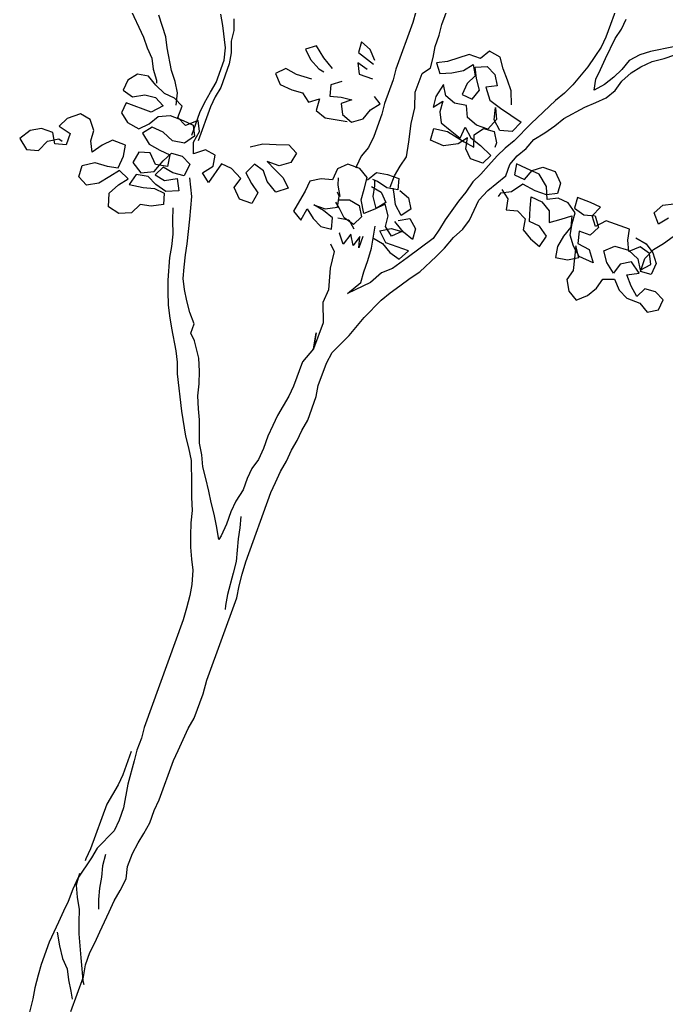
# Model space of a CAD drawing. Header units: millimetres. Extents: x 2622 to 2811, y 687 to 801.
# Drawn here: x 2710.804 to 2711.427, y 772.1 to 773.051 of the extents above; entities that cross this region are included whole.
import ezdxf

# ---------------------------------------------------------------- set-up
doc = ezdxf.new("R2010")
doc.units = ezdxf.units.MM
doc.layers.add('CHIOMA', color=94, linetype='Continuous')
doc.layers.add('tronco', color=36, linetype='Continuous')

msp = doc.modelspace()

# ---------------------------------------------------------------- linework, layer by layer
at = {"layer": 'CHIOMA'}
for p, q in [((2711.08971, 773.02609), (2711.07928, 773.02272)), ((2711.0967, 773.01435), (2711.08971, 773.02609)), ((2711.133, 773.02982), (2711.1303, 773.01955)), ((2711.14163, 773.02259), (2711.133, 773.02982)), ((2711.07928, 773.02272), (2711.08388, 773.01286)), ((2711.1303, 773.01955), (2711.1446, 773.00822)), ((2711.14591, 773.01183), (2711.14163, 773.02259)), ((2711.23702, 773.01764), (2711.21615, 773.01089)), ((2711.24786, 773.0137), (2711.23702, 773.01764)), ((2711.25657, 773.02078), (2711.24786, 773.0137)), ((2711.26676, 773.01503), (2711.25657, 773.02078)), ((2711.08388, 773.01286), (2711.09186, 773.00383)), ((2711.10525, 773.00409), (2711.0967, 773.01435)), ((2711.12973, 773.00952), (2711.13097, 772.99884)), ((2711.13869, 773.0032), (2711.12973, 773.00952)), ((2711.21615, 773.01089), (2711.20547, 773.00965)), ((2711.20547, 773.00965), (2711.20885, 772.99922)), ((2711.23144, 773.00227), (2711.24072, 773.00811)), ((2711.24072, 773.00811), (2711.24286, 772.99711)), ((2711.26981, 773.0037), (2711.26676, 773.01503)), ((2710.91711, 772.99871), (2710.90783, 772.99287)), ((2710.92771, 772.99691), (2710.91711, 772.99871)), ((2711.06023, 773.00406), (2711.05037, 772.99945)), ((2711.05037, 772.99945), (2711.05465, 772.98869)), ((2711.07042, 772.99831), (2711.06023, 773.00406)), ((2711.08521, 772.99397), (2711.07042, 772.99831)), ((2711.09186, 773.00383), (2711.09695, 773.00096)), ((2711.13097, 772.99884), (2711.14362, 772.99425)), ((2711.20885, 772.99922), (2711.22043, 773.00013)), ((2711.22043, 773.00013), (2711.23144, 773.00227)), ((2711.24286, 772.99711), (2711.23506, 772.98971)), ((2711.24278, 773.00532), (2711.25436, 773.00623)), ((2711.24402, 772.99464), (2711.24278, 773.00532)), ((2711.25436, 773.00623), (2711.26176, 772.99843)), ((2711.26176, 772.99843), (2711.2639, 772.98742)), ((2711.27409, 772.99294), (2711.26981, 773.0037)), ((2710.90783, 772.99287), (2710.90332, 772.98326)), ((2710.93478, 772.98821), (2710.92771, 772.99691)), ((2710.94309, 772.98008), (2710.93478, 772.98821)), ((2710.93552, 772.99305), (2710.93544, 772.99001)), ((2711.05465, 772.98869), (2711.06607, 772.98352)), ((2711.10361, 772.98831), (2711.10272, 772.97738)), ((2711.11405, 772.99169), (2711.10361, 772.98831)), ((2711.21222, 772.98879), (2711.20492, 772.97712)), ((2711.21437, 772.97778), (2711.21222, 772.98879)), ((2711.23506, 772.98971), (2711.23022, 772.97919)), ((2711.24706, 772.98331), (2711.24402, 772.99464)), ((2711.27746, 772.9825), (2711.27409, 772.99294)), ((2710.90332, 772.98326), (2710.91228, 772.97694)), ((2710.91228, 772.97694), (2710.92419, 772.97875)), ((2710.92419, 772.97875), (2710.93446, 772.97605)), ((2710.9527, 772.97557), (2710.94309, 772.98008)), ((2711.06607, 772.98352), (2711.07634, 772.98082)), ((2711.07634, 772.98082), (2711.08218, 772.97154)), ((2711.23022, 772.97919), (2711.23984, 772.97468)), ((2711.23984, 772.97468), (2711.24706, 772.98331)), ((2711.2639, 772.98742), (2711.25322, 772.98619)), ((2711.25322, 772.98619), (2711.25684, 772.97362)), ((2711.27771, 772.96911), (2711.27746, 772.9825)), ((2710.90604, 772.97102), (2710.90153, 772.9614)), ((2710.93045, 772.96216), (2710.90604, 772.97102)), ((2710.93446, 772.97605), (2710.94186, 772.96825)), ((2710.9601, 772.96777), (2710.9527, 772.97557)), ((2711.08218, 772.97154), (2711.09261, 772.97491)), ((2711.09261, 772.97491), (2711.08958, 772.96374)), ((2711.10272, 772.97738), (2711.11365, 772.97649)), ((2711.12392, 772.97378), (2711.11348, 772.97041)), ((2711.11348, 772.97041), (2711.11472, 772.95973)), ((2711.11365, 772.97649), (2711.12392, 772.97378)), ((2711.14191, 772.96418), (2711.15119, 772.97002)), ((2711.15119, 772.97002), (2711.1456, 772.97716)), ((2711.20492, 772.97712), (2711.20222, 772.96685)), ((2711.20222, 772.96685), (2711.2115, 772.97269)), ((2711.2115, 772.97269), (2711.20879, 772.96241)), ((2711.223, 772.97056), (2711.21437, 772.97778)), ((2711.2345, 772.96843), (2711.223, 772.97056)), ((2711.23541, 772.95684), (2711.2345, 772.96843)), ((2711.25684, 772.97362), (2711.26728, 772.96574)), ((2710.86226, 772.96031), (2710.84936, 772.95578)), ((2710.87155, 772.95489), (2710.86226, 772.96031)), ((2710.90153, 772.9614), (2710.90737, 772.95212)), ((2710.94186, 772.96825), (2710.93045, 772.96216)), ((2710.95616, 772.95692), (2710.9601, 772.96777)), ((2711.08958, 772.96374), (2711.09821, 772.95651)), ((2711.11472, 772.95973), (2711.12335, 772.9525)), ((2711.13469, 772.95555), (2711.14191, 772.96418)), ((2711.20879, 772.96241), (2711.21003, 772.95174)), ((2711.26121, 772.95464), (2711.26244, 772.96647)), ((2711.26244, 772.96647), (2711.26335, 772.95489)), ((2711.26728, 772.96574), (2711.28701, 772.95244)), ((2710.84936, 772.95578), (2710.84156, 772.94838)), ((2710.87492, 772.94446), (2710.87155, 772.95489)), ((2710.90737, 772.95212), (2710.91846, 772.94605)), ((2710.91846, 772.94605), (2710.92832, 772.95066)), ((2710.92832, 772.95066), (2710.93702, 772.95773)), ((2710.93702, 772.95773), (2710.94861, 772.95864)), ((2710.94861, 772.95864), (2710.96126, 772.95405)), ((2710.96356, 772.94912), (2710.95616, 772.95692)), ((2710.96126, 772.95405), (2710.97088, 772.94953)), ((2710.97556, 772.95397), (2710.96356, 772.94912)), ((2710.97088, 772.94953), (2710.97211, 772.93885)), ((2710.97679, 772.94329), (2710.97556, 772.95397)), ((2711.09821, 772.95651), (2711.11941, 772.95291)), ((2711.12335, 772.9525), (2711.13469, 772.95555)), ((2711.21003, 772.95174), (2711.21866, 772.94451)), ((2711.24404, 772.94962), (2711.23541, 772.95684)), ((2711.25489, 772.94568), (2711.24404, 772.94962)), ((2711.26335, 772.95489), (2711.25489, 772.94568)), ((2711.26672, 772.94446), (2711.26121, 772.95464)), ((2711.28701, 772.95244), (2711.27855, 772.94323)), ((2710.81347, 772.94426), (2710.80353, 772.93661)), ((2710.82448, 772.9464), (2710.81347, 772.94426)), ((2710.83532, 772.94247), (2710.82448, 772.9464)), ((2710.83747, 772.93146), (2710.83532, 772.94247)), ((2710.84156, 772.94838), (2710.85233, 772.94141)), ((2710.85233, 772.94141), (2710.84839, 772.93056)), ((2710.87222, 772.93419), (2710.87492, 772.94446)), ((2710.93128, 772.94754), (2710.922, 772.9417)), ((2710.922, 772.9417), (2710.92841, 772.93119)), ((2710.9418, 772.9427), (2710.93128, 772.94754)), ((2710.951, 772.93424), (2710.9418, 772.9427)), ((2710.97105, 772.9331), (2710.97679, 772.94329)), ((2711.19985, 772.93497), (2711.20289, 772.94614)), ((2711.20289, 772.94614), (2711.2162, 772.94336)), ((2711.2162, 772.94336), (2711.23206, 772.93351)), ((2711.21866, 772.94451), (2711.22819, 772.93696)), ((2711.22819, 772.93696), (2711.23304, 772.94748)), ((2711.23304, 772.94748), (2711.23855, 772.93729)), ((2711.24135, 772.92809), (2711.24167, 772.94025)), ((2711.24167, 772.94025), (2711.25095, 772.94609)), ((2711.25095, 772.94609), (2711.26122, 772.94339)), ((2711.26122, 772.94339), (2711.26336, 772.93238)), ((2711.27855, 772.94323), (2711.26672, 772.94446)), ((2710.80353, 772.93661), (2710.80995, 772.9261)), ((2710.82178, 772.92488), (2710.83023, 772.93408)), ((2710.83023, 772.93408), (2710.84124, 772.93623)), ((2710.84839, 772.93056), (2710.83747, 772.93146)), ((2710.84124, 772.93623), (2710.84453, 772.93401)), ((2710.87345, 772.92351), (2710.87222, 772.93419)), ((2710.89292, 772.93486), (2710.88306, 772.93025)), ((2710.90557, 772.93027), (2710.89292, 772.93486)), ((2710.92841, 772.93119), (2710.9386, 772.92544)), ((2710.96251, 772.93211), (2710.951, 772.93424)), ((2710.97211, 772.93885), (2710.96251, 772.93211)), ((2710.97106, 772.92185), (2710.97105, 772.9331)), ((2711.02569, 772.92862), (2711.03793, 772.93134)), ((2711.03793, 772.93134), (2711.05099, 772.93069)), ((2711.05099, 772.93069), (2711.06315, 772.93037)), ((2711.21218, 772.92947), (2711.19985, 772.93497)), ((2711.22623, 772.93154), (2711.21218, 772.92947)), ((2711.23551, 772.93737), (2711.22623, 772.93154)), ((2711.23206, 772.93351), (2711.24135, 772.92809)), ((2711.23371, 772.92677), (2711.23551, 772.93737)), ((2711.23855, 772.93729), (2711.24808, 772.92974)), ((2711.26336, 772.93238), (2711.26172, 772.92786)), ((2710.80995, 772.9261), (2710.82178, 772.92488)), ((2710.88306, 772.93025), (2710.87345, 772.92351)), ((2710.90377, 772.91967), (2710.90557, 772.93027)), ((2710.91848, 772.92354), (2710.91273, 772.91335)), ((2710.9294, 772.92264), (2710.91848, 772.92354)), ((2710.93459, 772.91155), (2710.9294, 772.92264)), ((2710.9386, 772.92544), (2710.94822, 772.92093)), ((2710.94198, 772.91501), (2710.94978, 772.92241)), ((2710.94822, 772.92093), (2710.94609, 772.90943)), ((2710.94978, 772.92241), (2710.96005, 772.9197)), ((2710.98272, 772.9258), (2710.97106, 772.92185)), ((2710.99201, 772.92038), (2710.98272, 772.9258)), ((2711.06315, 772.93037), (2711.07055, 772.92257)), ((2711.07055, 772.92257), (2711.06513, 772.91328)), ((2711.23831, 772.91692), (2711.23371, 772.92677)), ((2711.24808, 772.92974), (2711.25786, 772.92005)), ((2710.86369, 772.91069), (2710.87593, 772.91341)), ((2710.87593, 772.91341), (2710.888, 772.91005)), ((2710.8986, 772.90825), (2710.90377, 772.91967)), ((2710.91273, 772.91335), (2710.92038, 772.90341)), ((2710.93319, 772.9049), (2710.94198, 772.91501)), ((2710.94609, 772.90943), (2710.93459, 772.91155)), ((2710.96005, 772.9197), (2710.96745, 772.9119)), ((2710.96745, 772.9119), (2710.96228, 772.90048)), ((2710.99817, 772.912), (2710.98553, 772.89409)), ((2710.99021, 772.90978), (2710.99201, 772.92038)), ((2711.00779, 772.90749), (2710.99817, 772.912)), ((2711.0298, 772.91178), (2711.02168, 772.90348)), ((2711.03876, 772.90546), (2711.0298, 772.91178)), ((2711.04204, 772.9145), (2711.04944, 772.9067)), ((2711.05379, 772.91023), (2711.04204, 772.9145)), ((2711.06513, 772.91328), (2711.05379, 772.91023)), ((2711.11985, 772.91183), (2711.10999, 772.90723)), ((2711.1316, 772.90757), (2711.11985, 772.91183)), ((2711.13282, 772.9194), (2711.12831, 772.90979)), ((2711.25006, 772.91265), (2711.23831, 772.91692)), ((2711.25786, 772.92005), (2711.25006, 772.91265)), ((2711.2826, 772.9121), (2711.2808, 772.9015)), ((2711.29221, 772.90759), (2711.2826, 772.9121)), ((2710.86065, 772.89951), (2710.86369, 772.91069)), ((2710.888, 772.91005), (2710.8986, 772.90825)), ((2710.89976, 772.90578), (2710.89048, 772.89994)), ((2710.90806, 772.89765), (2710.89976, 772.90578)), ((2710.91578, 772.90201), (2710.90913, 772.89215)), ((2710.92728, 772.89988), (2710.91578, 772.90201)), ((2710.92038, 772.90341), (2710.93319, 772.9049)), ((2710.94182, 772.90893), (2710.93402, 772.90153)), ((2710.9511, 772.90351), (2710.94182, 772.90893)), ((2710.96228, 772.90048), (2710.9511, 772.90351)), ((2710.97969, 772.90337), (2710.99021, 772.90978)), ((2710.98553, 772.89409), (2710.97969, 772.90337)), ((2711.01667, 772.89813), (2711.00779, 772.90749)), ((2711.02168, 772.90348), (2711.02719, 772.89329)), ((2711.04214, 772.89503), (2711.03876, 772.90546)), ((2711.04944, 772.9067), (2711.05775, 772.89857)), ((2711.10999, 772.90723), (2711.10515, 772.89671)), ((2711.12831, 772.90979), (2711.12765, 772.90798)), ((2711.13867, 772.89886), (2711.1316, 772.90757)), ((2711.13892, 772.89673), (2711.14762, 772.9038)), ((2711.14762, 772.9038), (2711.15822, 772.902)), ((2711.15822, 772.902), (2711.16907, 772.89806)), ((2711.29041, 772.89699), (2711.29764, 772.90562)), ((2711.30454, 772.90209), (2711.29221, 772.90759)), ((2711.29764, 772.90562), (2711.30807, 772.90899)), ((2711.31153, 772.89035), (2711.30454, 772.90209)), ((2711.30807, 772.90899), (2711.31982, 772.90473)), ((2711.31982, 772.90473), (2711.325, 772.89364)), ((2710.86805, 772.89171), (2710.86065, 772.89951)), ((2710.87996, 772.89353), (2710.86805, 772.89171)), ((2710.89048, 772.89994), (2710.87996, 772.89353)), ((2710.89878, 772.89181), (2710.90806, 772.89765)), ((2710.93468, 772.89208), (2710.92728, 772.89988)), ((2710.93402, 772.90153), (2710.9433, 772.89611)), ((2710.9433, 772.89611), (2710.95522, 772.89793)), ((2710.95522, 772.89793), (2710.95703, 772.88602)), ((2711.01035, 772.88917), (2711.01667, 772.89813)), ((2711.02719, 772.89329), (2711.03303, 772.88401)), ((2711.05069, 772.88476), (2711.04214, 772.89503)), ((2711.05775, 772.89857), (2711.06235, 772.88871)), ((2711.08322, 772.89546), (2711.0787, 772.88585)), ((2711.09422, 772.89761), (2711.08322, 772.89546)), ((2711.10515, 772.89671), (2711.09422, 772.89761)), ((2711.11049, 772.8917), (2711.11098, 772.89868)), ((2711.13564, 772.88769), (2711.13867, 772.89886)), ((2711.14861, 772.89526), (2711.14409, 772.8969)), ((2711.14607, 772.89106), (2711.1459, 772.89624)), ((2711.15757, 772.88894), (2711.14861, 772.89526)), ((2711.16094, 772.88976), (2711.16488, 772.90061)), ((2711.16907, 772.89806), (2711.16817, 772.88713)), ((2711.28877, 772.89247), (2711.27793, 772.88515)), ((2711.2808, 772.9015), (2711.29041, 772.89699)), ((2711.30077, 772.88607), (2711.28877, 772.89247)), ((2711.325, 772.89364), (2711.3223, 772.88337)), ((2710.8891, 772.87078), (2710.88975, 772.88384)), ((2710.88975, 772.88384), (2710.89878, 772.89181)), ((2710.90913, 772.89215), (2710.92244, 772.88936)), ((2710.92244, 772.88936), (2710.93337, 772.88847)), ((2710.93337, 772.88847), (2710.94298, 772.88396)), ((2710.94454, 772.88544), (2710.93468, 772.89208)), ((2710.94298, 772.88396), (2710.94209, 772.87303)), ((2710.95703, 772.88602), (2710.94454, 772.88544)), ((2711.01553, 772.87809), (2711.01035, 772.88917)), ((2711.03303, 772.88401), (2711.02728, 772.87382)), ((2711.06235, 772.88871), (2711.05069, 772.88476)), ((2711.0787, 772.88585), (2711.07329, 772.87656)), ((2711.11173, 772.88102), (2711.11001, 772.88472)), ((2711.11264, 772.88069), (2711.11049, 772.8917)), ((2711.13293, 772.87742), (2711.13564, 772.88769)), ((2711.1427, 772.89024), (2711.15199, 772.88482)), ((2711.14427, 772.88047), (2711.14607, 772.89106)), ((2711.15199, 772.88482), (2711.15659, 772.87497)), ((2711.16817, 772.88713), (2711.15757, 772.88894)), ((2711.16472, 772.88327), (2711.16365, 772.88878)), ((2711.16596, 772.87259), (2711.16472, 772.88327)), ((2711.16998, 772.88648), (2711.17861, 772.87925)), ((2711.26725, 772.88391), (2711.26504, 772.88062)), ((2711.27793, 772.88515), (2711.26725, 772.88391)), ((2711.26856, 772.88753), (2711.2744, 772.87825)), ((2711.31162, 772.88213), (2711.30077, 772.88607)), ((2711.31211, 772.87786), (2711.31153, 772.89035)), ((2711.3223, 772.88337), (2711.31162, 772.88213)), ((2711.02728, 772.87382), (2711.01553, 772.87809)), ((2711.07329, 772.87656), (2711.06754, 772.86637)), ((2711.11174, 772.86977), (2711.10853, 772.87502)), ((2711.10993, 772.87042), (2711.11173, 772.88102)), ((2711.11042, 772.8774), (2711.12168, 772.87741)), ((2711.12168, 772.87741), (2711.13096, 772.872)), ((2711.13532, 772.86428), (2711.13293, 772.87742)), ((2711.14731, 772.86913), (2711.14427, 772.88047)), ((2711.15659, 772.87497), (2711.14731, 772.86913)), ((2711.17861, 772.87925), (2711.18075, 772.86825)), ((2711.2744, 772.87825), (2711.2726, 772.86765)), ((2711.29577, 772.86947), (2711.29667, 772.8804)), ((2711.29667, 772.8804), (2711.30718, 772.87556)), ((2711.30718, 772.87556), (2711.31426, 772.86685)), ((2711.32279, 772.8791), (2711.31211, 772.87786)), ((2711.33241, 772.87458), (2711.32279, 772.8791)), ((2711.33915, 772.86498), (2711.33241, 772.87458)), ((2711.34136, 772.87952), (2711.33865, 772.86925)), ((2711.35401, 772.87493), (2711.34136, 772.87952)), ((2711.36363, 772.87041), (2711.35401, 772.87493)), ((2711.42384, 772.87231), (2711.43441, 772.8734)), ((2710.89896, 772.86413), (2710.8891, 772.87078)), ((2710.91145, 772.86471), (2710.89896, 772.86413)), ((2710.91958, 772.87301), (2710.91145, 772.86471)), ((2710.93017, 772.87121), (2710.91958, 772.87301)), ((2710.94209, 772.87303), (2710.93017, 772.87121)), ((2711.06754, 772.86637), (2711.07461, 772.85767)), ((2711.07461, 772.85767), (2711.08069, 772.86876)), ((2711.08069, 772.86876), (2711.08652, 772.85948)), ((2711.08717, 772.87254), (2711.09802, 772.86861)), ((2711.09646, 772.86713), (2711.08717, 772.87254)), ((2711.10509, 772.8599), (2711.09646, 772.86713)), ((2711.09802, 772.86861), (2711.10993, 772.87042)), ((2711.11635, 772.85991), (2711.11174, 772.86977)), ((2711.13096, 772.872), (2711.13311, 772.86099)), ((2711.14608, 772.86855), (2711.13532, 772.86428)), ((2711.15594, 772.87316), (2711.14608, 772.86855)), ((2711.15898, 772.86183), (2711.15594, 772.87316)), ((2711.17147, 772.86241), (2711.16596, 772.87259)), ((2711.18075, 772.86825), (2711.17147, 772.86241)), ((2711.2726, 772.86765), (2711.28353, 772.86675)), ((2711.28353, 772.86675), (2711.29093, 772.85895)), ((2711.29512, 772.85641), (2711.29577, 772.86947)), ((2711.31426, 772.86685), (2711.31426, 772.8556)), ((2711.33645, 772.85471), (2711.33915, 772.86498)), ((2711.33865, 772.86925), (2711.34761, 772.86293)), ((2711.3555, 772.86211), (2711.36363, 772.87041)), ((2711.41552, 772.86479), (2711.42384, 772.87231)), ((2711.41963, 772.85384), (2711.41552, 772.86479)), ((2711.08652, 772.85948), (2711.09392, 772.85168)), ((2711.10419, 772.84897), (2711.10509, 772.8599)), ((2711.11027, 772.86007), (2711.12087, 772.85827)), ((2711.12531, 772.85359), (2711.11635, 772.85991)), ((2711.12087, 772.85827), (2711.1258, 772.84932)), ((2711.13311, 772.86099), (2711.12531, 772.85359)), ((2711.15628, 772.85155), (2711.15898, 772.86183)), ((2711.16671, 772.85493), (2711.16523, 772.85649)), ((2711.17378, 772.84622), (2711.16671, 772.85493)), ((2711.1686, 772.85731), (2711.17961, 772.85946)), ((2711.17961, 772.85946), (2711.18512, 772.84927)), ((2711.29093, 772.85895), (2711.28913, 772.84835)), ((2711.30473, 772.85189), (2711.29512, 772.85641)), ((2711.31426, 772.8556), (2711.3256, 772.85864)), ((2711.3256, 772.85864), (2711.33603, 772.86202)), ((2711.33432, 772.8432), (2711.33645, 772.85471)), ((2711.33603, 772.86202), (2711.33513, 772.85109)), ((2711.34761, 772.86293), (2711.35854, 772.86203)), ((2711.35888, 772.85168), (2711.3555, 772.86211)), ((2711.35854, 772.86203), (2711.36159, 772.8507)), ((2711.36906, 772.85719), (2711.35888, 772.85168)), ((2711.39166, 772.84899), (2711.36906, 772.85719)), ((2711.42927, 772.85965), (2711.41963, 772.85384)), ((2711.09392, 772.85168), (2711.10419, 772.84897)), ((2711.112, 772.84512), (2711.11233, 772.84602)), ((2711.11538, 772.83469), (2711.112, 772.84512)), ((2711.1507, 772.84744), (2711.1617, 772.84959)), ((2711.15678, 772.83603), (2711.1507, 772.84744)), ((2711.16212, 772.84227), (2711.15628, 772.85155)), ((2711.1617, 772.84959), (2711.17197, 772.84688)), ((2711.17197, 772.84688), (2711.16212, 772.84227)), ((2711.18241, 772.839), (2711.17378, 772.84622)), ((2711.18512, 772.84927), (2711.18241, 772.839)), ((2711.28913, 772.84835), (2711.2962, 772.83965)), ((2711.31148, 772.84228), (2711.30473, 772.85189)), ((2711.33513, 772.85109), (2711.32791, 772.84246)), ((2711.34294, 772.84723), (2711.34172, 772.8354)), ((2711.35379, 772.8433), (2711.34294, 772.84723)), ((2711.36159, 772.8507), (2711.35379, 772.8433)), ((2711.38986, 772.83839), (2711.39166, 772.84899)), ((2711.12293, 772.84422), (2711.11538, 772.83469)), ((2711.12507, 772.83321), (2711.12293, 772.84422)), ((2711.13139, 772.84217), (2711.12507, 772.83321)), ((2711.1305, 772.83125), (2711.13139, 772.84217)), ((2711.13443, 772.84209), (2711.1305, 772.83125)), ((2711.14413, 772.84062), (2711.15341, 772.8352)), ((2711.17848, 772.82815), (2711.15678, 772.83603)), ((2711.2962, 772.83965), (2711.30483, 772.83242)), ((2711.30483, 772.83242), (2711.31148, 772.84228)), ((2711.32791, 772.84246), (2711.32216, 772.83227)), ((2711.33769, 772.83277), (2711.33432, 772.8432)), ((2711.34172, 772.8354), (2711.35281, 772.82933)), ((2711.3911, 772.82771), (2711.38986, 772.83839)), ((2711.39771, 772.84071), (2711.40769, 772.83483)), ((2711.42429, 772.83515), (2711.43374, 772.84191)), ((2710.94983, 772.83237), (2710.94803, 772.82177)), ((2711.15341, 772.8352), (2711.16048, 772.8265)), ((2711.16048, 772.8265), (2711.16944, 772.82018)), ((2711.16944, 772.82018), (2711.17848, 772.82815)), ((2711.32216, 772.83227), (2711.32036, 772.82167)), ((2711.33983, 772.83302), (2711.33738, 772.80936)), ((2711.3432, 772.82259), (2711.33769, 772.83277)), ((2711.34287, 772.82168), (2711.33983, 772.83302)), ((2711.35281, 772.82933), (2711.35643, 772.81676)), ((2711.36678, 772.82835), (2711.37754, 772.83263)), ((2711.36982, 772.81702), (2711.36678, 772.82835)), ((2711.37754, 772.83263), (2711.39052, 772.82894)), ((2711.39052, 772.82894), (2711.39973, 772.82049)), ((2711.40186, 772.83199), (2711.3911, 772.82771)), ((2711.41081, 772.82567), (2711.40186, 772.83199)), ((2711.40651, 772.82088), (2711.41465, 772.82934)), ((2711.40769, 772.83483), (2711.41426, 772.82632)), ((2711.41426, 772.82632), (2711.41724, 772.81613)), ((2711.41465, 772.82934), (2711.42429, 772.83515)), ((2711.17708, 772.8215), (2711.17708, 772.8215)), ((2711.32036, 772.82167), (2711.33187, 772.81954)), ((2711.33187, 772.81954), (2711.34287, 772.82168)), ((2711.35643, 772.81676), (2711.3432, 772.82259)), ((2711.37624, 772.8065), (2711.36982, 772.81702)), ((2711.39357, 772.81761), (2711.38256, 772.81546)), ((2711.40089, 772.80677), (2711.39357, 772.81761)), ((2711.39973, 772.82049), (2711.40187, 772.80948)), ((2711.40213, 772.80826), (2711.40651, 772.82088)), ((2711.41205, 772.81499), (2711.41081, 772.82567)), ((2711.33738, 772.80936), (2711.33106, 772.8004)), ((2711.38256, 772.81546), (2711.37624, 772.8065)), ((2711.38897, 772.80495), (2711.40089, 772.80677)), ((2711.40187, 772.80948), (2711.41205, 772.81499)), ((2711.41249, 772.8054), (2711.40213, 772.80826)), ((2711.41724, 772.81613), (2711.41249, 772.8054)), ((2711.33106, 772.8004), (2711.3332, 772.78939)), ((2711.35973, 772.79204), (2711.36605, 772.80099)), ((2711.36605, 772.80099), (2711.37731, 772.801)), ((2711.37731, 772.801), (2711.38159, 772.79024)), ((2711.39325, 772.79419), (2711.38897, 772.80495)), ((2711.3332, 772.78939), (2711.34027, 772.78069)), ((2711.35103, 772.78496), (2711.35973, 772.79204)), ((2711.38159, 772.79024), (2711.38899, 772.78244)), ((2711.39876, 772.78401), (2711.39325, 772.79419)), ((2711.40656, 772.79141), (2711.39876, 772.78401)), ((2711.41683, 772.7887), (2711.40656, 772.79141)), ((2711.42423, 772.7809), (2711.41683, 772.7887)), ((2711.34027, 772.78069), (2711.35103, 772.78496)), ((2711.38899, 772.78244), (2711.40164, 772.77785)), ((2711.41972, 772.77129), (2711.42423, 772.7809)), ((2711.40164, 772.77785), (2711.40871, 772.76914)), ((2711.40871, 772.76914), (2711.41972, 772.77129))]:
    msp.add_line(p, q, dxfattribs=at)
at = {"layer": 'tronco'}
for p, q in [((2711.21071, 773.04663), (2711.22252, 773.07917)), ((2710.9091, 773.06402), (2710.92293, 773.03445)), ((2711.38133, 773.06859), (2711.36887, 773.03424)), ((2710.94453, 773.03479), (2710.93778, 773.05566)), ((2710.99957, 773.04551), (2710.99743, 773.05652)), ((2711.18548, 773.05885), (2711.18278, 773.04858)), ((2711.00205, 773.02415), (2710.99957, 773.04551)), ((2711.01008, 773.05192), (2711.01009, 773.04067)), ((2711.18278, 773.04858), (2711.16637, 773.00338)), ((2711.20801, 773.03635), (2711.21071, 773.04663)), ((2711.38398, 773.04205), (2711.38849, 773.05167)), ((2711.01009, 773.04067), (2711.00738, 773.0304)), ((2711.20407, 773.02551), (2711.20801, 773.03635)), ((2711.37766, 773.03309), (2711.38398, 773.04205)), ((2710.92293, 773.03445), (2710.9263, 773.02402)), ((2710.94577, 773.02412), (2710.94453, 773.03479)), ((2711.00738, 773.0304), (2711.00739, 773.01914)), ((2711.20227, 773.01491), (2711.20407, 773.02551)), ((2711.36887, 773.03424), (2711.36435, 773.02462)), ((2711.36863, 773.01386), (2711.37766, 773.03309)), ((2710.9263, 773.02402), (2710.93091, 773.01416)), ((2710.95006, 773.0021), (2710.94577, 773.02412)), ((2711.00082, 773.01232), (2711.00205, 773.02415)), ((2711.00739, 773.01914), (2711.00559, 773.00854)), ((2711.36435, 773.02462), (2711.35803, 773.01566)), ((2711.40158, 773.01725), (2711.39139, 773.01174)), ((2711.41201, 773.02063), (2711.40158, 773.01725)), ((2711.43402, 773.02491), (2711.41201, 773.02063)), ((2711.42491, 773.0139), (2711.43534, 773.01727)), ((2710.93091, 773.01416), (2710.93215, 773.00349)), ((2710.99295, 772.99062), (2711.00082, 773.01232)), ((2711.00559, 773.00854), (2710.99739, 772.98594)), ((2711.19956, 773.00464), (2711.20227, 773.01491)), ((2711.35803, 773.01566), (2711.35139, 773.0058)), ((2711.36379, 773.00334), (2711.36863, 773.01386)), ((2711.39139, 773.01174), (2711.38417, 773.00311)), ((2711.40249, 773.00567), (2711.41357, 773.01085)), ((2711.41357, 773.01085), (2711.42491, 773.0139)), ((2710.93215, 773.00349), (2710.93552, 772.99305)), ((2710.95343, 772.99167), (2710.95006, 773.0021)), ((2711.16637, 773.00338), (2711.16367, 772.99311)), ((2711.18495, 772.9813), (2711.19151, 772.99937)), ((2711.19151, 772.99937), (2711.19956, 773.00464)), ((2711.35139, 773.0058), (2711.33694, 772.98854)), ((2711.35928, 772.99373), (2711.36379, 773.00334)), ((2711.38417, 773.00311), (2711.37637, 772.99571)), ((2711.38417, 772.99185), (2711.39321, 772.99983)), ((2711.39321, 772.99983), (2711.40249, 773.00567)), ((2710.95557, 772.98066), (2710.95343, 772.99167)), ((2710.98753, 772.98134), (2710.99295, 772.99062)), ((2711.16367, 772.99311), (2711.15547, 772.97052)), ((2711.33694, 772.98854), (2711.32881, 772.98024)), ((2711.35748, 772.98313), (2711.35928, 772.99373)), ((2711.36766, 772.98864), (2711.35748, 772.98313)), ((2711.37637, 772.99571), (2711.36766, 772.98864)), ((2711.37785, 772.98289), (2711.38417, 772.99185)), ((2710.95435, 772.96883), (2710.95557, 772.98066)), ((2710.98179, 772.97115), (2710.98753, 772.98134)), ((2710.99739, 772.98594), (2710.99197, 772.97666)), ((2711.18455, 772.9661), (2711.18495, 772.9813)), ((2711.32881, 772.98024), (2711.3201, 772.97316)), ((2711.36915, 772.97582), (2711.37785, 772.98289)), ((2710.97728, 772.96153), (2710.98179, 772.97115)), ((2710.99197, 772.97666), (2710.98746, 772.96704)), ((2711.15547, 772.97052), (2711.15276, 772.96024)), ((2711.3201, 772.97316), (2711.2967, 772.95097)), ((2711.34853, 772.96694), (2711.35929, 772.97122)), ((2711.35929, 772.97122), (2711.36915, 772.97582)), ((2710.9694, 772.93984), (2710.97728, 772.96153)), ((2710.98746, 772.96704), (2710.97565, 772.9345)), ((2711.15276, 772.96024), (2711.14489, 772.93855)), ((2711.18111, 772.95098), (2711.18455, 772.9661)), ((2711.32817, 772.95592), (2711.34853, 772.96694)), ((2711.17882, 772.9334), (2711.18111, 772.95098)), ((2711.2967, 772.95097), (2711.28045, 772.93436)), ((2711.31946, 772.94885), (2711.32817, 772.95592)), ((2711.29934, 772.93569), (2711.30985, 772.9421)), ((2711.30985, 772.9421), (2711.31946, 772.94885)), ((2711.14489, 772.93855), (2711.14005, 772.92803)), ((2711.17661, 772.91885), (2711.17882, 772.9334)), ((2711.28045, 772.93436), (2711.27174, 772.92729)), ((2711.29212, 772.92706), (2711.29934, 772.93569)), ((2711.14005, 772.92803), (2711.13282, 772.9194)), ((2711.27174, 772.92729), (2711.26394, 772.91989)), ((2711.28341, 772.91999), (2711.29212, 772.92706)), ((2711.17029, 772.90989), (2711.17661, 772.91885)), ((2711.26394, 772.91989), (2711.25549, 772.91069)), ((2711.27225, 772.90051), (2711.27619, 772.91136)), ((2711.27619, 772.91136), (2711.28341, 772.91999)), ((2711.16488, 772.90061), (2711.17029, 772.90989)), ((2711.24826, 772.90205), (2711.24046, 772.89466)), ((2711.25549, 772.91069), (2711.24826, 772.90205)), ((2710.96936, 772.88052), (2710.9677, 772.89851)), ((2711.24046, 772.89466), (2711.23381, 772.88479)), ((2711.25484, 772.88637), (2711.27225, 772.90051)), ((2711.23381, 772.88479), (2711.22659, 772.87616)), ((2711.24639, 772.87716), (2711.25484, 772.88637)), ((2710.96756, 772.85867), (2710.96936, 772.88052)), ((2711.22659, 772.87616), (2711.21395, 772.85824)), ((2711.23736, 772.85793), (2711.24639, 772.87716)), ((2710.95112, 772.86975), (2710.9508, 772.85759)), ((2710.9508, 772.85759), (2710.95106, 772.8442)), ((2710.96511, 772.835), (2710.96756, 772.85867)), ((2711.21395, 772.85824), (2711.20853, 772.84896)), ((2711.23104, 772.84897), (2711.23736, 772.85793)), ((2711.14265, 772.83092), (2711.14626, 772.85212)), ((2711.20853, 772.84896), (2711.20221, 772.84)), ((2711.22201, 772.841), (2711.23104, 772.84897)), ((2710.95106, 772.8442), (2710.94983, 772.83237)), ((2711.20221, 772.84), (2711.17708, 772.8215)), ((2711.21323, 772.83089), (2711.22201, 772.841)), ((2710.96331, 772.82441), (2710.96511, 772.835)), ((2711.10667, 772.82762), (2711.1029, 772.81159)), ((2711.10322, 772.83501), (2711.10667, 772.82762)), ((2711.13929, 772.81885), (2711.14265, 772.83092)), ((2711.2051, 772.82258), (2711.21323, 772.83089)), ((2710.94803, 772.82177), (2710.94624, 772.79991)), ((2710.96209, 772.81257), (2710.96331, 772.82441)), ((2711.13536, 772.808), (2711.13929, 772.81885)), ((2711.17708, 772.8215), (2711.16312, 772.81122)), ((2711.1895, 772.80779), (2711.2051, 772.82258)), ((2710.96119, 772.80165), (2710.96209, 772.81257)), ((2711.1029, 772.81159), (2711.10144, 772.79064)), ((2711.13265, 772.79773), (2711.13536, 772.808)), ((2711.15236, 772.80694), (2711.14177, 772.79749)), ((2711.16312, 772.81122), (2711.15236, 772.80694)), ((2711.18022, 772.80195), (2711.1895, 772.80779)), ((2710.94624, 772.79991), (2710.94625, 772.78866)), ((2710.96243, 772.79097), (2710.96119, 772.80165)), ((2711.1196, 772.78712), (2711.13265, 772.79773)), ((2711.14177, 772.79749), (2711.1196, 772.78712)), ((2711.17028, 772.7943), (2711.18022, 772.80195)), ((2710.94625, 772.78866), (2710.94683, 772.77617)), ((2710.96457, 772.77996), (2710.96243, 772.79097)), ((2711.10144, 772.79064), (2711.09594, 772.77832)), ((2711.16067, 772.78756), (2711.17028, 772.7943)), ((2710.96762, 772.76862), (2710.96457, 772.77996)), ((2711.09594, 772.77832), (2711.09603, 772.75884)), ((2711.13571, 772.76388), (2711.15197, 772.78049)), ((2711.15197, 772.78049), (2711.16067, 772.78756)), ((2710.94683, 772.77617), (2710.94807, 772.76549)), ((2710.94807, 772.76549), (2710.94988, 772.75358)), ((2710.9719, 772.75786), (2710.96762, 772.76862)), ((2711.12126, 772.74662), (2711.13571, 772.76388)), ((2710.94988, 772.75358), (2710.95417, 772.73156)), ((2710.96862, 772.74882), (2710.9719, 772.75786)), ((2711.09603, 772.75884), (2711.08685, 772.73354)), ((2710.97207, 772.74143), (2710.96862, 772.74882)), ((2710.97619, 772.72459), (2710.97207, 772.74143)), ((2711.08939, 772.74898), (2711.08685, 772.73354)), ((2711.08685, 772.73354), (2711.08939, 772.74898)), ((2711.10501, 772.73001), (2711.12126, 772.74662)), ((2710.95417, 772.73156), (2710.95541, 772.72088)), ((2711.08685, 772.73354), (2711.07618, 772.72104)), ((2710.97677, 772.71211), (2710.97619, 772.72459)), ((2711.09926, 772.71982), (2711.10501, 772.73001)), ((2710.95541, 772.72088), (2710.95541, 772.70963)), ((2710.97645, 772.69995), (2710.97677, 772.71211)), ((2711.07618, 772.72104), (2711.06765, 772.69754)), ((2711.09139, 772.69813), (2711.09926, 772.71982)), ((2710.95541, 772.70963), (2710.95963, 772.67332)), ((2710.97523, 772.68812), (2710.97645, 772.69995)), ((2711.06765, 772.69754), (2711.06313, 772.68792)), ((2711.08959, 772.68753), (2711.09139, 772.69813)), ((2710.97581, 772.67563), (2710.97523, 772.68812)), ((2711.06313, 772.68792), (2711.0523, 772.66935)), ((2711.08139, 772.66493), (2711.08959, 772.68753)), ((2710.97705, 772.66495), (2710.97581, 772.67563)), ((2710.95963, 772.67332), (2710.96326, 772.6495)), ((2710.97706, 772.64244), (2710.97705, 772.66495)), ((2711.0523, 772.66935), (2711.04779, 772.65974)), ((2711.07564, 772.65474), (2711.08139, 772.66493)), ((2711.04779, 772.65974), (2711.04295, 772.64922)), ((2711.07113, 772.64513), (2711.07564, 772.65474)), ((2710.96326, 772.6495), (2710.9663, 772.63816)), ((2711.04295, 772.64922), (2711.03868, 772.63747)), ((2711.06571, 772.63584), (2711.07113, 772.64513)), ((2710.9663, 772.63816), (2710.96902, 772.62592)), ((2710.97921, 772.63143), (2710.97706, 772.64244)), ((2711.03868, 772.63747), (2711.03384, 772.62695)), ((2711.06087, 772.62532), (2711.06571, 772.63584)), ((2710.98012, 772.61985), (2710.97921, 772.63143)), ((2711.03384, 772.62695), (2711.02752, 772.61799)), ((2710.96902, 772.62592), (2710.96904, 772.60341)), ((2710.98316, 772.60851), (2710.98012, 772.61985)), ((2711.02752, 772.61799), (2711.02301, 772.60837)), ((2711.05513, 772.61513), (2711.06087, 772.62532)), ((2710.98588, 772.59627), (2710.98316, 772.60851)), ((2711.02301, 772.60837), (2711.01907, 772.59753)), ((2711.05029, 772.60461), (2711.05513, 772.61513)), ((2710.96904, 772.60341), (2710.96929, 772.59002)), ((2711.01907, 772.59753), (2711.0121, 772.58676)), ((2711.04577, 772.59499), (2711.05029, 772.60461)), ((2710.96929, 772.59002), (2710.96987, 772.57753)), ((2710.98803, 772.58526), (2710.98588, 772.59627)), ((2711.0215, 772.52811), (2711.04577, 772.59499)), ((2710.99107, 772.57393), (2710.98803, 772.58526)), ((2711.0121, 772.58676), (2711.00726, 772.57624)), ((2710.96987, 772.57753), (2710.96865, 772.5657)), ((2710.99321, 772.56292), (2710.99107, 772.57393)), ((2711.00726, 772.57624), (2711.00299, 772.56449)), ((2711.01687, 772.57173), (2711.01597, 772.5608)), ((2710.96865, 772.5657), (2710.96833, 772.55354)), ((2710.99561, 772.54978), (2710.99321, 772.56292)), ((2711.00299, 772.56449), (2710.99782, 772.55307)), ((2711.01597, 772.5608), (2711.01417, 772.5502)), ((2710.96833, 772.55354), (2710.96833, 772.54229)), ((2710.99782, 772.55307), (2710.99561, 772.54978)), ((2711.01417, 772.5502), (2711.01238, 772.52835)), ((2710.96833, 772.54229), (2710.96925, 772.5307)), ((2710.96925, 772.5307), (2710.97048, 772.52002)), ((2711.01238, 772.52835), (2711.00935, 772.51717)), ((2711.01814, 772.51603), (2711.0215, 772.52811)), ((2710.97048, 772.52002), (2710.96951, 772.50606)), ((2711.00935, 772.51717), (2711.00394, 772.49663)), ((2711.0151, 772.50485), (2711.01814, 772.51603)), ((2710.96951, 772.50606), (2710.96771, 772.49546)), ((2711.01298, 772.49335), (2711.0151, 772.50485)), ((2710.96771, 772.49546), (2710.96435, 772.48338)), ((2710.98411, 772.4138), (2711.01298, 772.49335)), ((2711.00394, 772.49663), (2711.00214, 772.48603)), ((2710.96435, 772.48338), (2710.96131, 772.4722)), ((2711.00214, 772.48603), (2711.00173, 772.48209)), ((2710.96131, 772.4722), (2710.92359, 772.36825)), ((2710.98042, 772.40082), (2710.98411, 772.4138)), ((2710.97189, 772.37732), (2710.98042, 772.40082)), ((2710.96614, 772.36713), (2710.97189, 772.37732)), ((2710.92359, 772.36825), (2710.92088, 772.35798)), ((2710.95646, 772.34609), (2710.96614, 772.36713)), ((2710.92088, 772.35798), (2710.91662, 772.34623)), ((2710.91111, 772.34516), (2710.90291, 772.32256)), ((2710.91662, 772.34623), (2710.91391, 772.33596)), ((2710.95195, 772.33647), (2710.95646, 772.34609)), ((2710.91391, 772.33596), (2710.90785, 772.31361)), ((2710.93817, 772.29851), (2710.95195, 772.33647)), ((2710.90291, 772.32256), (2710.8984, 772.31294)), ((2710.8984, 772.31294), (2710.88756, 772.29437)), ((2710.90785, 772.31361), (2710.90359, 772.2906)), ((2710.88756, 772.29437), (2710.87182, 772.25098)), ((2710.93333, 772.28799), (2710.93817, 772.29851)), ((2710.90359, 772.2906), (2710.89932, 772.27885)), ((2710.92906, 772.27624), (2710.93333, 772.28799)), ((2710.89932, 772.27885), (2710.89448, 772.26833)), ((2710.92332, 772.26605), (2710.92906, 772.27624)), ((2710.89448, 772.26833), (2710.87823, 772.25173)), ((2710.9179, 772.25676), (2710.92332, 772.26605)), ((2710.91216, 772.24657), (2710.9179, 772.25676)), ((2710.87182, 772.25098), (2710.86731, 772.24137)), ((2710.87823, 772.25173), (2710.87281, 772.24244)), ((2710.88628, 772.24573), (2710.88325, 772.23456)), ((2710.90757, 772.23392), (2710.91216, 772.24657)), ((2710.87281, 772.24244), (2710.85951, 772.22271)), ((2710.86731, 772.24137), (2710.86665, 772.23956)), ((2710.86115, 772.22723), (2710.85812, 772.21606)), ((2710.88325, 772.23456), (2710.88235, 772.22363)), ((2710.90634, 772.22209), (2710.90757, 772.23392)), ((2710.85951, 772.22271), (2710.85467, 772.21219)), ((2710.88235, 772.22363), (2710.88055, 772.21303)), ((2710.90027, 772.21099), (2710.90634, 772.22209)), ((2710.85467, 772.21219), (2710.85041, 772.20044)), ((2710.85812, 772.21606), (2710.85903, 772.20447)), ((2710.88055, 772.21303), (2710.87965, 772.2021)), ((2710.89452, 772.2008), (2710.90027, 772.21099)), ((2710.85041, 772.20044), (2710.84589, 772.19083)), ((2710.85903, 772.20447), (2710.86085, 772.19256)), ((2710.87965, 772.2021), (2710.87941, 772.19299)), ((2710.88968, 772.19028), (2710.89452, 772.2008)), ((2710.84589, 772.19083), (2710.84105, 772.18031)), ((2710.86085, 772.19256), (2710.86052, 772.1804)), ((2710.88066, 772.17105), (2710.88968, 772.19028)), ((2710.84105, 772.18031), (2710.83203, 772.16108)), ((2710.86052, 772.1804), (2710.86053, 772.16915)), ((2710.83958, 772.17061), (2710.84197, 772.15747)), ((2710.87582, 772.16053), (2710.88066, 772.17105)), ((2710.83203, 772.16108), (2710.82415, 772.13939)), ((2710.86053, 772.16915), (2710.86235, 772.14598)), ((2710.8713, 772.15092), (2710.87582, 772.16053)), ((2710.84197, 772.15747), (2710.84469, 772.14523)), ((2710.86704, 772.13917), (2710.8713, 772.15092)), ((2710.84469, 772.14523), (2710.8493, 772.13538)), ((2710.86235, 772.14598), (2710.86359, 772.1353)), ((2710.82415, 772.13939), (2710.82145, 772.12911)), ((2710.8493, 772.13538), (2710.85054, 772.1247)), ((2710.86359, 772.1353), (2710.8645, 772.12372)), ((2710.86491, 772.12766), (2710.86704, 772.13917)), ((2710.82145, 772.12911), (2710.81809, 772.11704)), ((2710.85054, 772.1247), (2710.85268, 772.11369)), ((2710.85277, 772.09422), (2710.86491, 772.12766)), ((2710.8645, 772.12372), (2710.86533, 772.12035)), ((2710.81809, 772.11704), (2710.81629, 772.10644)), ((2710.85268, 772.11369), (2710.854, 772.10605)), ((2710.81629, 772.10644), (2710.81088, 772.08589))]:
    msp.add_line(p, q, dxfattribs=at)

doc.saveas('drawing.dxf')
